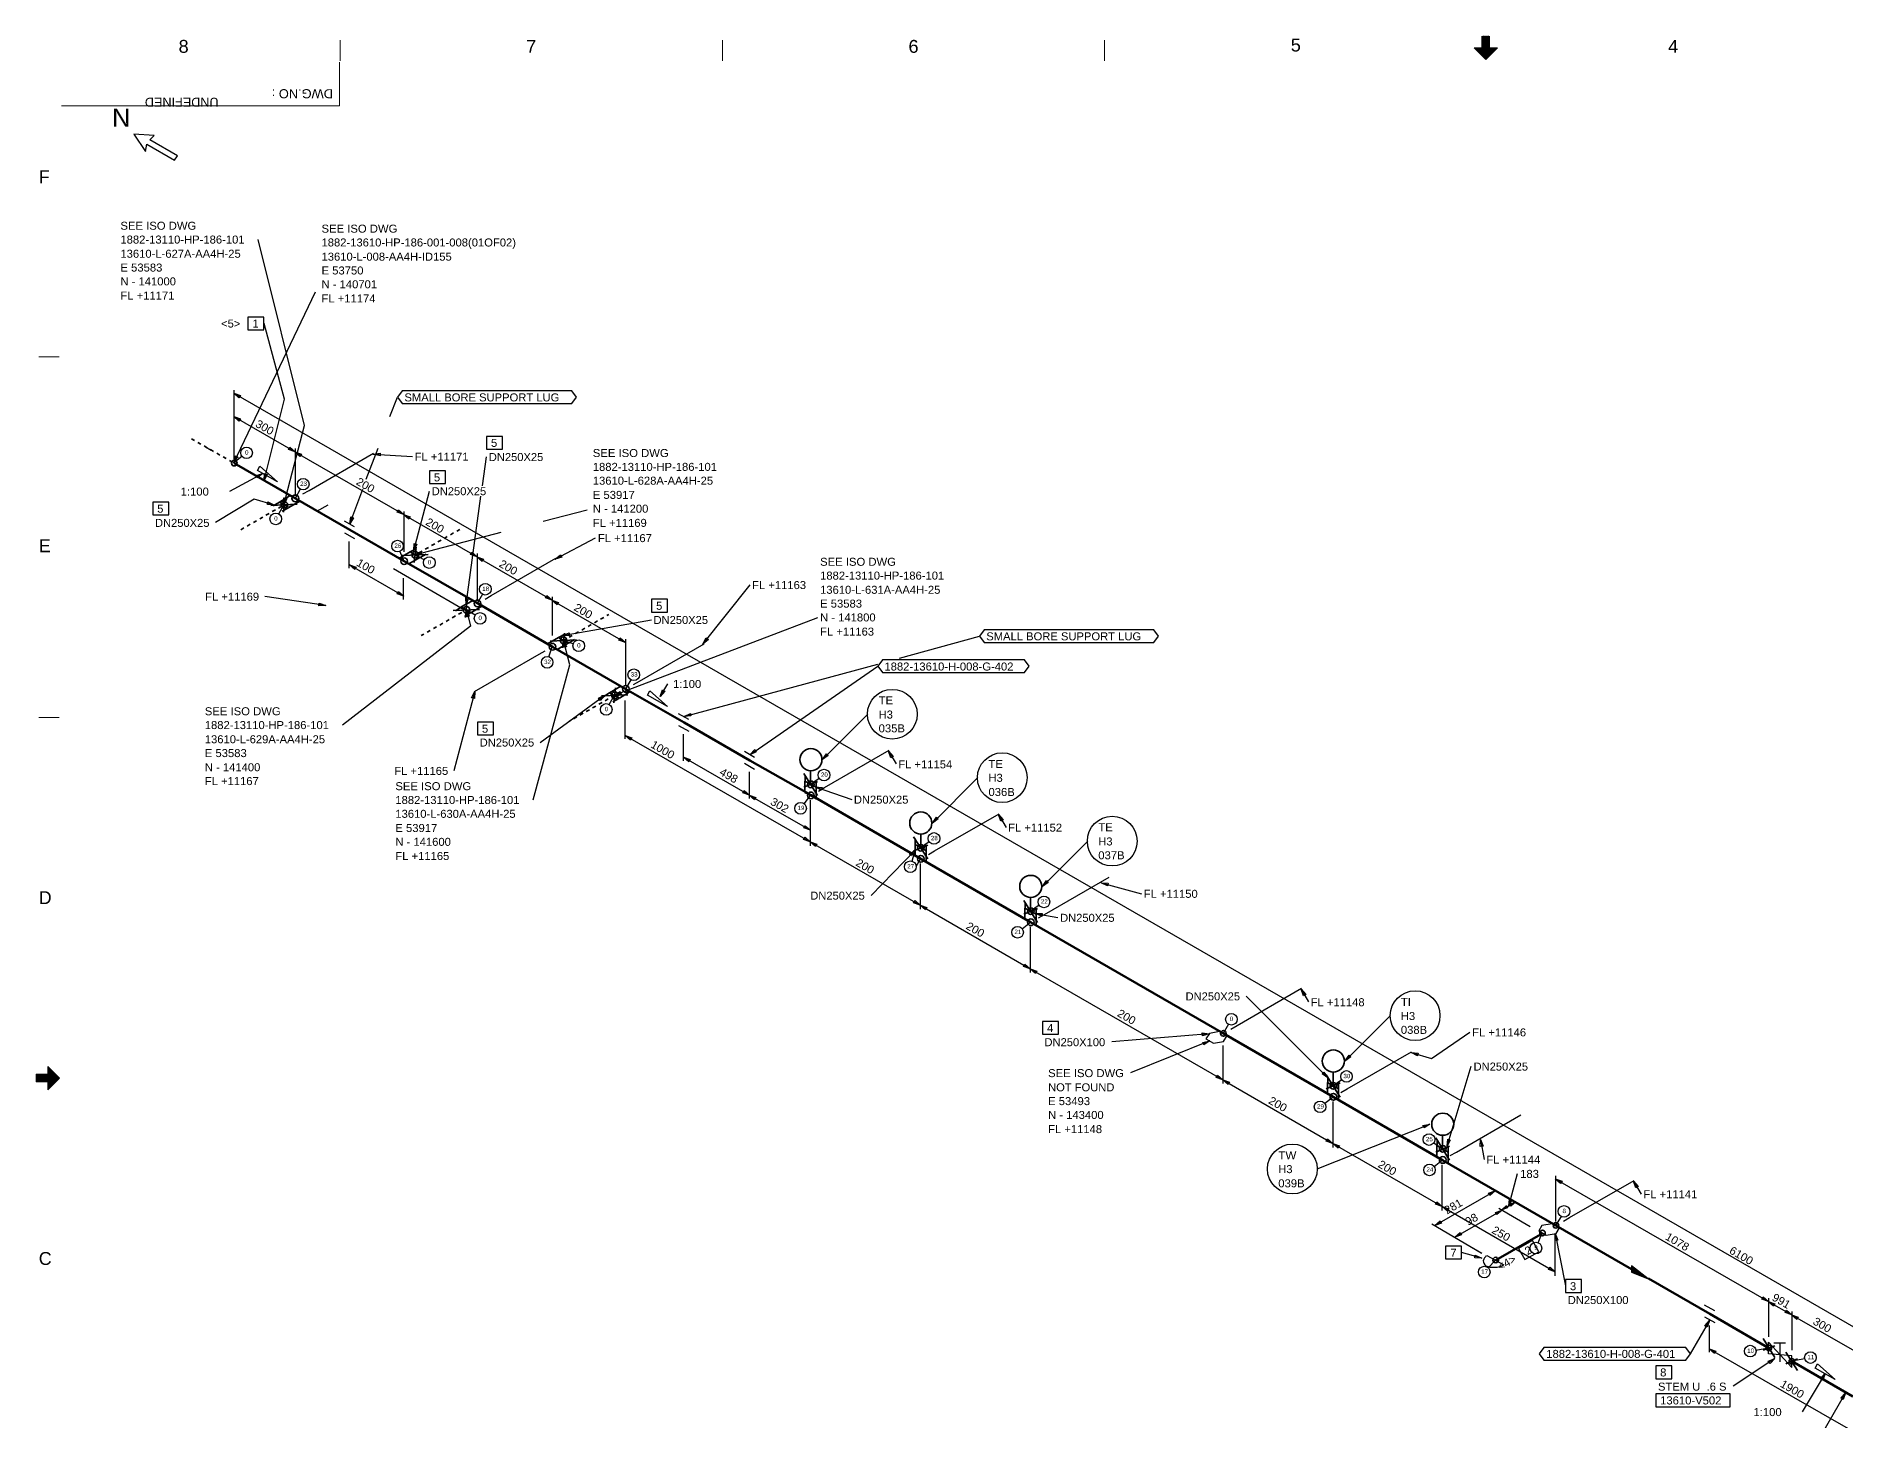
# Model space of a CAD drawing. Header units: inches. Extents: x 18 to 823, y 11 to 584.
# Drawn here: x 18.1 to 515.8, y 203.2 to 583.9 of the extents above; entities that cross this region are included whole.
import ezdxf
from ezdxf.enums import TextEntityAlignment as Align

# ---------------------------------------------------------------- set-up
doc = ezdxf.new("R2010")
doc.units = ezdxf.units.IN
doc.header["$MEASUREMENT"] = 0
for name, color, linetype in [('AD1', 7, 'Continuous'), ('AD2', 7, 'Continuous'), ('BG 0 -1', 7, 'Continuous'), ('DIMLINES', 7, 'Continuous'), ('DIMTEXT', 7, 'Continuous'), ('FITTINGS', 7, 'Continuous'), ('FRAME', 7, 'Continuous'), ('ISOTEXT', 7, 'Continuous'), ('PIPE', 7, 'Continuous'), ('WELDS', 7, 'Continuous')]:
    doc.layers.add(name, color=color, linetype=linetype)
doc.styles.add('Arial', font='arial.ttf')

msp = doc.modelspace()

# ---------------------------------------------------------------- linework, layer by layer
at = {"layer": 'A1', "color": 4, "linetype": 'Continuous', "lineweight": 30}
msp.add_line((86.44, 484.12), (80.84, 504.92), dxfattribs=at)
at = {"layer": 'AD1', "color": 4, "linetype": 'Continuous', "lineweight": 30}
for p, q in [((72.44, 485.72), (74.28, 485.08)), ((73.88, 484.44), (72.44, 485.72)), ((72.44, 479.32), (74.28, 478.68)), ((73.88, 478.04), (72.44, 479.32)), ((89.24, 469.64), (91.08, 469)), ((90.68, 468.36), (89.24, 469.64)), ((119.16, 452.36), (121, 451.72)), ((120.6, 451.08), (119.16, 452.36)), ((104.28, 438.6), (106.12, 437.96)), ((105.72, 437.32), (104.28, 438.6)), ((139.32, 440.76), (141.16, 440.12)), ((140.76, 439.48), (139.32, 440.76)), ((159.96, 428.84), (161.8, 428.2)), ((161.4, 427.56), (159.96, 428.84)), ((180.12, 391.64), (181.96, 391)), ((181.56, 390.36), (180.12, 391.64)), ((196.12, 385.64), (197.96, 385)), ((197.56, 384.36), (196.12, 385.64)), ((214.2, 375.24), (216.04, 374.6)), ((215.64, 373.96), (214.2, 375.24)), ((231, 362.36), (232.84, 361.72)), ((232.44, 361.08), (231, 362.36)), ((261.24, 345), (263.08, 344.36)), ((262.68, 343.72), (261.24, 345)), ((291.48, 327.48), (293.32, 326.84)), ((292.92, 326.2), (291.48, 327.48)), ((344.44, 296.92), (346.28, 296.28)), ((345.88, 295.64), (344.44, 296.92)), ((374.68, 279.48), (376.52, 278.84)), ((376.12, 278.2), (374.68, 279.48)), ((435.88, 269.72), (437.72, 269.08)), ((437.32, 268.44), (435.88, 269.72)), ((404.76, 262.12), (406.6, 261.48)), ((406.2, 260.84), (404.76, 262.12)), ((402.76, 256.92), (404.2, 258.2)), ((404.6, 257.56), (402.76, 256.92)), ((408.28, 253.72), (409.72, 255)), ((410.12, 254.36), (408.28, 253.72)), ((494.44, 236.04), (496.28, 235.4)), ((495.88, 234.76), (494.44, 236.04)), ((500.84, 232.36), (502.68, 231.72)), ((502.28, 231.08), (500.84, 232.36)), ((478.2, 223), (480.04, 222.36)), ((479.64, 221.72), (478.2, 223))]:
    msp.add_line(p, q, dxfattribs=at)
at = {"layer": 'AD2', "color": 4, "linetype": 'Continuous', "lineweight": 30}
for p, q in [((89.32, 469.64), (87.48, 470.28)), ((87.88, 470.92), (89.32, 469.64)), ((119.24, 452.36), (117.4, 453)), ((117.8, 453.64), (119.24, 452.36)), ((139.4, 440.76), (137.56, 441.4)), ((137.96, 442.04), (139.4, 440.76)), ((119.24, 429.96), (117.4, 430.6)), ((117.8, 431.24), (119.24, 429.96)), ((160.04, 428.84), (158.2, 429.48)), ((158.6, 430.12), (160.04, 428.84)), ((178.76, 418.52), (180.2, 417.24)), ((180.2, 417.24), (178.36, 417.88)), ((214.28, 375.24), (212.44, 375.88)), ((212.84, 376.52), (214.28, 375.24)), ((231.08, 365.56), (229.24, 366.2)), ((229.56, 363.64), (231, 362.36)), ((229.64, 366.84), (231.08, 365.56)), ((231, 362.36), (229.16, 363)), ((261.24, 345), (259.4, 345.64)), ((259.8, 346.28), (261.24, 345)), ((290.04, 328.76), (291.48, 327.48)), ((291.48, 327.48), (289.64, 328.12)), ((344.44, 296.92), (342.6, 297.56)), ((343, 298.2), (344.44, 296.92)), ((374.68, 279.48), (372.84, 280.12)), ((373.24, 280.76), (374.68, 279.48)), ((417.48, 265.8), (419.32, 266.44)), ((419.32, 266.44), (417.88, 265.16)), ((404.76, 262.12), (402.92, 262.76)), ((403.32, 263.4), (404.76, 262.12)), ((419.4, 260.52), (421.24, 261.16)), ((421.24, 261.16), (419.8, 259.88)), ((435.88, 244.12), (434.04, 244.76)), ((434.44, 245.4), (435.88, 244.12)), ((494.52, 236.04), (492.68, 236.68)), ((493.08, 237.32), (494.52, 236.04)), ((500.92, 232.36), (499.08, 233)), ((499.48, 233.64), (500.92, 232.36))]:
    msp.add_line(p, q, dxfattribs=at)
at = {"layer": 'BG 0 -1', "color": 7, "linetype": 'Continuous', "lineweight": 9}
for p, q in [((101.7, 577.17), (101.7, 582.83)), ((206.83, 577.17), (206.83, 582.83)), ((311.95, 577.17), (311.95, 582.83)), ((415.69, 580.74), (415.69, 583.92)), ((415.69, 583.88), (417.82, 581.76)), ((415.69, 583.75), (417.82, 581.63)), ((415.69, 583.63), (417.82, 581.51)), ((415.69, 583.5), (417.82, 581.38)), ((415.69, 583.38), (417.82, 581.26)), ((415.69, 583.25), (417.82, 581.13)), ((415.69, 583.13), (417.82, 581.01)), ((415.69, 583), (417.82, 580.88)), ((415.69, 582.88), (417.82, 580.76)), ((415.69, 582.75), (418.83, 579.62)), ((415.69, 582.63), (418.76, 579.56)), ((415.69, 582.5), (418.7, 579.5)), ((415.69, 582.38), (418.64, 579.44)), ((415.69, 582.25), (418.58, 579.37)), ((415.78, 583.92), (417.82, 581.88)), ((415.91, 583.92), (417.82, 582.01)), ((416.03, 583.92), (417.82, 582.13)), ((416.16, 583.92), (417.82, 582.26)), ((416.28, 583.92), (417.82, 582.38)), ((416.41, 583.92), (417.82, 582.51)), ((416.53, 583.92), (417.82, 582.63)), ((416.66, 583.92), (417.82, 582.76)), ((416.76, 577.56), (416.76, 583.22)), ((416.78, 583.92), (417.82, 582.88)), ((416.91, 583.92), (417.82, 583.01)), ((417.03, 583.92), (417.82, 583.13)), ((417.16, 583.92), (417.82, 583.26)), ((417.28, 583.92), (417.82, 583.38)), ((417.41, 583.92), (417.82, 583.51)), ((417.53, 583.92), (417.82, 583.63)), ((417.66, 583.92), (417.82, 583.76)), ((417.78, 583.92), (417.82, 583.88)), ((417.82, 580.74), (417.82, 583.92)), ((413.57, 580.74), (415.69, 580.74)), ((416.76, 577.55), (413.57, 580.74)), ((413.59, 580.74), (416.76, 577.56)), ((413.71, 580.74), (416.83, 577.62)), ((413.84, 580.74), (416.89, 577.68)), ((413.96, 580.74), (416.95, 577.75)), ((414.09, 580.74), (417.01, 577.81)), ((414.21, 580.74), (417.08, 577.87)), ((414.34, 580.74), (417.14, 577.93)), ((414.46, 580.74), (417.2, 578)), ((414.59, 580.74), (417.26, 578.06)), ((414.71, 580.74), (417.33, 578.12)), ((414.84, 580.74), (417.39, 578.18)), ((414.96, 580.74), (417.45, 578.25)), ((415.09, 580.74), (417.51, 578.31)), ((415.21, 580.74), (417.58, 578.37)), ((415.34, 580.74), (417.64, 578.44)), ((415.46, 580.74), (417.7, 578.5)), ((415.59, 580.74), (417.76, 578.56)), ((415.69, 582.13), (418.51, 579.31)), ((415.69, 582), (418.45, 579.25)), ((415.69, 581.88), (418.39, 579.19)), ((415.69, 581.75), (418.33, 579.12)), ((415.69, 581.63), (418.26, 579.06)), ((415.69, 581.5), (418.2, 579)), ((415.69, 581.38), (418.14, 578.94)), ((415.69, 581.25), (418.08, 578.87)), ((415.69, 581.13), (418.01, 578.81)), ((415.69, 581), (417.95, 578.75)), ((415.69, 580.88), (417.89, 578.69)), ((415.69, 580.75), (417.83, 578.62)), ((419.94, 580.74), (416.76, 577.55)), ((417.82, 580.74), (419.94, 580.74)), ((417.84, 580.74), (418.89, 579.69)), ((417.96, 580.74), (418.95, 579.75)), ((418.09, 580.74), (419.01, 579.81)), ((418.21, 580.74), (419.08, 579.87)), ((418.34, 580.74), (419.14, 579.94)), ((418.46, 580.74), (419.2, 580)), ((418.59, 580.74), (419.26, 580.06)), ((418.71, 580.74), (419.33, 580.12)), ((418.84, 580.74), (419.39, 580.19)), ((418.96, 580.74), (419.45, 580.25)), ((419.09, 580.74), (419.51, 580.31)), ((419.21, 580.74), (419.58, 580.37)), ((419.34, 580.74), (419.64, 580.44)), ((419.46, 580.74), (419.7, 580.5)), ((419.59, 580.74), (419.76, 580.56)), ((419.71, 580.74), (419.83, 580.62)), ((419.84, 580.74), (419.89, 580.69)), ((101.53, 564.78), (101.53, 576.75)), ((101.53, 564.78), (25.11, 564.78)), ((24.49, 495.71), (18.83, 495.71)), ((24.49, 396.57), (18.83, 396.57)), ((19.3, 296.37), (22.43, 299.5)), ((19.43, 296.37), (22.49, 299.43)), ((19.55, 296.37), (22.56, 299.37)), ((19.68, 296.37), (22.62, 299.31)), ((19.8, 296.37), (22.68, 299.25)), ((19.93, 296.37), (22.74, 299.18)), ((20.05, 296.37), (22.81, 299.12)), ((20.18, 296.37), (22.87, 299.06)), ((20.3, 296.37), (22.93, 299)), ((20.43, 296.37), (22.99, 298.93)), ((20.55, 296.37), (23.06, 298.87)), ((20.68, 296.37), (23.12, 298.81)), ((20.8, 296.37), (23.18, 298.75)), ((20.93, 296.37), (23.24, 298.68)), ((21.05, 296.37), (23.31, 298.62)), ((21.32, 300.61), (24.5, 297.43)), ((21.32, 298.49), (21.32, 300.61)), ((21.32, 300.51), (21.37, 300.56)), ((21.32, 300.39), (21.43, 300.5)), ((21.32, 300.26), (21.49, 300.43)), ((21.32, 300.14), (21.56, 300.37)), ((21.32, 300.01), (21.62, 300.31)), ((21.32, 299.89), (21.68, 300.25)), ((21.32, 299.76), (21.74, 300.18)), ((21.32, 299.63), (21.81, 300.12)), ((21.32, 299.51), (21.87, 300.06)), ((21.32, 299.38), (21.93, 300)), ((21.32, 299.26), (21.99, 299.93)), ((21.32, 299.13), (22.06, 299.87)), ((21.32, 299.01), (22.12, 299.81)), ((21.32, 298.88), (22.18, 299.75)), ((21.32, 298.76), (22.24, 299.68)), ((21.32, 298.63), (22.31, 299.62)), ((21.32, 298.51), (22.37, 299.56)), ((18.14, 296.95), (19.67, 298.49)), ((18.14, 296.83), (19.8, 298.49)), ((18.14, 296.7), (19.92, 298.49)), ((18.14, 296.58), (20.05, 298.49)), ((18.14, 296.45), (20.17, 298.49)), ((18.14, 298.49), (18.14, 296.37)), ((18.14, 298.45), (18.17, 298.49)), ((18.14, 298.33), (18.3, 298.49)), ((18.14, 298.2), (18.42, 298.49)), ((18.14, 298.08), (18.55, 298.49)), ((18.14, 297.95), (18.67, 298.49)), ((18.14, 297.83), (18.8, 298.49)), ((18.14, 297.7), (18.92, 298.49)), ((18.14, 297.58), (19.05, 298.49)), ((18.14, 297.45), (19.17, 298.49)), ((18.14, 297.33), (19.3, 298.49)), ((18.14, 297.2), (19.42, 298.49)), ((18.14, 297.08), (19.55, 298.49)), ((21.32, 298.49), (18.14, 298.49)), ((21.32, 296.37), (18.14, 296.37)), ((18.17, 296.37), (20.3, 298.49)), ((18.3, 296.37), (20.42, 298.49)), ((18.42, 296.37), (20.55, 298.49)), ((18.55, 296.37), (20.67, 298.49)), ((18.67, 296.37), (20.8, 298.49)), ((18.8, 296.37), (20.92, 298.49)), ((18.93, 296.37), (21.05, 298.49)), ((19.05, 296.37), (21.17, 298.49)), ((19.18, 296.37), (21.3, 298.49)), ((21.18, 296.37), (23.37, 298.56)), ((21.3, 296.37), (23.43, 298.5)), ((21.32, 296.26), (23.49, 298.43)), ((21.32, 296.13), (23.56, 298.37)), ((21.32, 296.01), (23.62, 298.31)), ((21.32, 295.88), (23.68, 298.25)), ((21.32, 295.76), (23.74, 298.18)), ((21.32, 295.63), (23.81, 298.12)), ((21.32, 295.51), (23.87, 298.06)), ((21.32, 295.38), (23.93, 298)), ((21.32, 295.26), (23.99, 297.93)), ((21.32, 295.13), (24.06, 297.87)), ((21.32, 295.01), (24.12, 297.81)), ((21.32, 294.88), (24.18, 297.75)), ((21.32, 294.76), (24.24, 297.68)), ((21.32, 294.63), (24.31, 297.62)), ((21.32, 294.51), (24.37, 297.56)), ((21.32, 294.38), (24.43, 297.5)), ((21.32, 294.26), (24.49, 297.43)), ((24.5, 297.43), (21.32, 294.24)), ((21.32, 294.24), (21.32, 296.37))]:
    msp.add_line(p, q, dxfattribs=at)
at = {"layer": 'DIMLINES', "color": 7, "linetype": 'Continuous', "lineweight": 30}
for p, q in [((72.52, 486.6), (72.52, 467.64)), ((74.28, 485.08), (73.88, 484.44)), ((74.28, 478.68), (73.88, 478.04)), ((64.68, 471), (66.28, 470.12)), ((87.48, 470.28), (87.88, 470.92)), ((89.32, 470.52), (89.32, 457.96)), ((91.08, 469), (90.68, 468.36)), ((93.16, 459), (110.92, 469.24)), ((91.48, 458.04), (93.16, 459)), ((95.32, 453.32), (98.44, 455.08)), ((117.4, 453), (117.8, 453.64)), ((119.24, 453.24), (119.24, 442.12)), ((121, 451.72), (120.6, 451.08)), ((104.2, 437.64), (104.2, 445)), ((113.88, 442.6), (112.28, 443.48)), ((106.12, 437.96), (105.72, 437.32)), ((137.56, 441.4), (137.96, 442.04)), ((139.4, 441.64), (139.4, 429.08)), ((141.16, 440.12), (140.76, 439.48)), ((143.24, 430.12), (161, 440.36)), ((116.36, 437.56), (135.24, 426.6)), ((119.16, 429), (119.16, 434.92)), ((117.4, 430.6), (117.8, 431.24)), ((141.56, 429.16), (143.24, 430.12)), ((158.2, 429.48), (158.6, 430.12)), ((160.04, 429.72), (160.04, 419.16)), ((161.8, 428.2), (161.4, 427.56)), ((178.36, 417.88), (178.76, 418.52)), ((180.2, 418.12), (180.2, 405.56)), ((156.36, 413.88), (138.6, 403.64)), ((158.04, 414.84), (156.36, 413.88)), ((184.04, 406.6), (201.8, 416.84)), ((182.36, 405.64), (184.04, 406.6)), ((180.12, 390.68), (180.12, 401.24)), ((181.96, 391), (181.56, 390.36)), ((196.12, 384.68), (196.12, 392.04)), ((197.96, 385), (197.56, 384.36)), ((234.92, 377.32), (252.68, 387.56)), ((214.28, 374.28), (214.28, 381.64)), ((212.44, 375.88), (212.84, 376.52)), ((216.04, 374.6), (215.64, 373.96)), ((231.08, 361.32), (231.08, 373.88)), ((233.24, 376.36), (234.92, 377.32)), ((265.16, 359.88), (282.92, 370.12)), ((229.16, 363), (229.56, 363.64)), ((229.24, 366.2), (229.64, 366.84)), ((232.84, 361.72), (232.44, 361.08)), ((263.48, 358.92), (265.16, 359.88)), ((261.32, 343.88), (261.32, 356.44)), ((295.4, 342.44), (313.16, 352.68)), ((259.4, 345.64), (259.8, 346.28)), ((263.08, 344.36), (262.68, 343.72)), ((291.56, 326.44), (291.56, 339)), ((293.72, 341.48), (295.4, 342.44)), ((289.64, 328.12), (290.04, 328.76)), ((293.32, 326.84), (292.92, 326.2)), ((348.36, 311.88), (366.12, 322.12)), ((346.68, 310.92), (348.36, 311.88)), ((344.52, 295.96), (344.52, 306.36)), ((350.12, 306.44), (351.72, 305.56)), ((378.6, 294.44), (396.36, 304.68)), ((342.6, 297.56), (343, 298.2)), ((346.28, 296.28), (345.88, 295.64)), ((376.92, 293.48), (378.6, 294.44)), ((374.76, 278.44), (374.76, 291)), ((374.76, 278.36), (374.76, 290.92)), ((408.68, 277.08), (426.44, 287.32)), ((372.84, 280.12), (373.24, 280.76)), ((376.52, 278.84), (376.12, 278.2)), ((407, 276.12), (408.68, 277.08)), ((404.76, 261), (404.76, 273.56)), ((411.32, 271.08), (412.92, 270.2)), ((423.08, 262.2), (425.48, 271.16)), ((435.96, 270.6), (435.96, 258.04)), ((437.72, 269.08), (437.32, 268.44)), ((439.8, 259.08), (457.56, 269.32)), ((417.88, 265.16), (417.48, 265.8)), ((423.08, 262.2), (423.24, 264.12)), ((423.96, 263.96), (423.08, 262.2)), ((423.24, 264.12), (423.96, 263.96)), ((402.92, 262.76), (403.32, 263.4)), ((406.6, 261.48), (406.2, 260.84)), ((419.8, 259.88), (419.4, 260.52)), ((420.36, 261.64), (429, 256.6)), ((421.16, 261.24), (424.92, 263.32)), ((421.16, 261.24), (422.44, 262.36)), ((422.76, 261.8), (421.16, 261.24)), ((422.44, 262.36), (422.76, 261.8)), ((423.32, 262.76), (424.92, 263.32)), ((423.64, 262.2), (423.32, 262.76)), ((424.92, 263.32), (423.64, 262.2)), ((438.12, 258.12), (439.8, 259.08)), ((401.88, 257.32), (415.48, 249.4)), ((404.2, 258.2), (404.6, 257.56)), ((407.48, 254.04), (415.64, 249.32)), ((409.72, 255), (410.12, 254.36)), ((435.88, 243.08), (435.88, 253.48)), ((434.04, 244.76), (434.44, 245.4)), ((492.68, 236.68), (493.08, 237.32)), ((494.52, 236.92), (494.52, 226.28)), ((496.28, 235.4), (495.88, 234.76)), ((478.28, 222.04), (478.28, 229.4)), ((499.08, 233), (499.48, 233.64)), ((500.92, 233.24), (500.92, 222.6)), ((502.68, 231.72), (502.28, 231.08)), ((480.04, 222.36), (479.64, 221.72))]:
    msp.add_line(p, q, dxfattribs=at)
at = {"layer": 'DL', "color": 4, "linetype": 'Continuous', "lineweight": 30}
for p, q in [((72.44, 485.72), (523.88, 225.56)), ((72.44, 479.32), (89.32, 469.64)), ((89.24, 469.64), (119.24, 452.36)), ((119.16, 452.36), (139.4, 440.76)), ((104.28, 438.6), (119.24, 429.96)), ((139.32, 440.76), (160.04, 428.84)), ((159.96, 428.84), (180.2, 417.24)), ((180.12, 391.64), (231, 362.36)), ((196.12, 385.64), (214.28, 375.24)), ((214.2, 375.24), (231.08, 365.56)), ((231, 362.36), (261.24, 345)), ((261.24, 345), (291.48, 327.48)), ((291.48, 327.48), (344.44, 296.92)), ((344.44, 296.92), (374.68, 279.48)), ((374.68, 279.48), (404.76, 262.12)), ((435.88, 269.72), (494.52, 236.04)), ((402.76, 256.92), (419.32, 266.44)), ((404.76, 262.12), (435.88, 244.12)), ((408.28, 253.72), (421.24, 261.16)), ((494.44, 236.04), (500.92, 232.36)), ((500.84, 232.36), (517.72, 222.68)), ((478.2, 223), (523.88, 196.76))]:
    msp.add_line(p, q, dxfattribs=at)
at = {"layer": 'FITTINGS', "color": 2, "linetype": 'Continuous', "lineweight": 35}
for p, q in [((85, 455.8), (83.3, 454.8)), ((88, 457.6), (85, 455.8)), ((85, 455.8), (87.6, 454.3)), ((87.5, 454.2), (85.8, 453.3)), ((87.6, 454.3), (90.6, 456.1)), ((89.4, 456.8), (88, 457.6)), ((90.6, 456.1), (89.4, 456.8)), ((121, 442.1), (122.7, 443)), ((117.9, 440.3), (121, 442.1)), ((119.3, 439.5), (117.9, 440.3)), ((120.6, 438.8), (119.3, 439.5)), ((123.6, 440.6), (120.6, 438.8)), ((121, 442.1), (123.6, 440.6)), ((123.7, 440.6), (125.4, 441.5)), ((138.1, 428.7), (135, 427)), ((139.4, 427.9), (138.1, 428.7)), ((135, 426.9), (133.4, 425.9)), ((135, 427), (137.7, 425.4)), ((137.6, 425.4), (135.9, 424.4)), ((137.7, 425.4), (140.7, 427.2)), ((140.7, 427.2), (139.4, 427.9)), ((158.7, 416.8), (161.8, 418.6)), ((161.8, 418.6), (163.5, 419.5)), ((161.8, 418.6), (164.4, 417)), ((160.1, 416), (158.7, 416.8)), ((161.4, 415.3), (160.1, 416)), ((164.4, 417), (161.4, 415.3)), ((164.5, 417), (166.2, 418)), ((175.8, 403.4), (174.2, 402.4)), ((178.9, 405.2), (175.8, 403.4)), ((175.8, 403.4), (178.5, 401.9)), ((178.5, 401.9), (181.5, 403.7)), ((180.2, 404.4), (178.9, 405.2)), ((181.5, 403.7), (180.2, 404.4)), ((178.4, 401.8), (176.7, 400.9)), ((229.5, 376), (229.5, 379.1)), ((229.5, 379.1), (232.6, 377.4)), ((229.6, 379), (229.6, 380.7)), ((231.1, 378.2), (231.1, 382)), ((232.6, 377.4), (232.6, 379)), ((231.1, 375.1), (229.5, 376)), ((232.6, 374.2), (231.1, 375.1)), ((232.6, 377.4), (232.6, 374.2)), ((259.8, 361.6), (259.8, 363.3)), ((261.4, 360.7), (261.4, 364.6)), ((259.8, 358.6), (259.8, 361.7)), ((259.8, 361.7), (262.9, 359.9)), ((261.4, 357.7), (259.8, 358.6)), ((262.9, 359.9), (262.9, 361.6)), ((262.9, 359.9), (262.9, 356.8)), ((262.9, 356.8), (261.4, 357.7)), ((290, 341.1), (290, 344.2)), ((290, 344.2), (293.1, 342.5)), ((290.1, 344.2), (290.1, 345.8)), ((291.6, 343.3), (291.6, 347.1)), ((293.1, 342.5), (293.1, 344.2)), ((291.6, 340.2), (290, 341.1)), ((293.1, 339.4), (291.6, 340.2)), ((293.1, 342.5), (293.1, 339.4)), ((374.8, 295.3), (374.8, 299.1)), ((373.2, 293.1), (373.2, 296.2)), ((373.2, 296.2), (376.3, 294.5)), ((373.3, 296.2), (373.3, 297.8)), ((376.3, 294.5), (376.3, 296.2)), ((376.3, 294.5), (376.3, 291.4)), ((374.8, 292.2), (373.2, 293.1)), ((376.3, 291.4), (374.8, 292.2)), ((403.3, 275.8), (403.3, 278.9)), ((403.3, 278.9), (406.4, 277.1)), ((403.4, 278.8), (403.4, 280.5)), ((404.9, 277.9), (404.9, 281.8)), ((406.4, 277.1), (406.4, 278.8)), ((404.9, 274.9), (403.3, 275.8)), ((406.4, 274), (404.9, 274.9)), ((406.4, 277.1), (406.4, 274))]:
    msp.add_line(p, q, dxfattribs=at)
at = {"layer": 'FITTINGS', "color": 2, "linetype": 'Continuous', "lineweight": 30}
for p, q in [((461.4, 242.2), (456.8, 245.8)), ((456.8, 245.8), (456.8, 244.1)), ((461.4, 242.2), (456.8, 245.7)), ((456.8, 245.7), (456.8, 244.2)), ((461, 242.5), (456.8, 245.6)), ((456.8, 245.6), (456.8, 244.2)), ((460.6, 242.7), (456.8, 245.4)), ((456.8, 245.4), (456.8, 244.4)), ((460.2, 243), (456.8, 245.4)), ((456.8, 245.4), (456.8, 244.5)), ((459.7, 243.2), (456.8, 245.3)), ((456.8, 245.3), (456.8, 244.6)), ((459.3, 243.5), (456.8, 245.1)), ((456.8, 245.1), (456.8, 244.7)), ((458.9, 243.8), (456.8, 245)), ((456.8, 245), (456.8, 244.9)), ((456.8, 244.9), (458.4, 244)), ((458.4, 244), (456.8, 244.9)), ((456.8, 244.7), (458.9, 243.8)), ((456.8, 244.6), (459.3, 243.5)), ((456.8, 244.5), (459.7, 243.2)), ((456.8, 244.4), (460.2, 243)), ((456.8, 244.2), (461, 242.5)), ((456.8, 244.2), (460.6, 242.7)), ((456.8, 244.1), (461.4, 242.2))]:
    msp.add_line(p, q, dxfattribs=at)
at = {"layer": 'FITTINGS', "color": 7, "linetype": 'Continuous', "lineweight": 35}
for centre in [(231.16, 385), (261.4, 367.56), (291.64, 350.12), (374.84, 302.12), (404.92, 284.76)]:
    msp.add_circle(centre, 3.04, dxfattribs=at)
at = {"layer": 'FRAME', "color": 2, "linetype": 'Continuous', "lineweight": 30}
for p, q in [((45, 557), (48.2, 552.2)), ((50.6, 556.6), (45, 557)), ((48.2, 552.2), (48.6, 554.2)), ((48.6, 554.2), (56.2, 549.8)), ((49.4, 555.4), (50.6, 556.6)), ((57, 551), (49.4, 555.4)), ((56.2, 549.8), (57, 551)), ((79, 464.52), (79.64, 465.72)), ((84.52, 461.4), (79, 464.52)), ((79.64, 465.72), (84.52, 461.4)), ((186.2, 402.76), (186.84, 403.96)), ((186.84, 403.96), (191.72, 399.64)), ((191.72, 399.64), (186.2, 402.76)), ((507.32, 217.64), (507.96, 218.84)), ((512.84, 214.52), (507.32, 217.64)), ((507.96, 218.84), (512.84, 214.52))]:
    msp.add_line(p, q, dxfattribs=at)
at = {"layer": 'ISOTEXT', "color": 7, "linetype": 'Continuous', "lineweight": 30}
for p, q in [((91.96, 476.84), (79.16, 528.04)), ((72.44, 466.6), (94.92, 513.64)), ((80.84, 461.72), (86.44, 484.12)), ((115.4, 479.32), (117.48, 484.68)), ((118.76, 486.44), (117.48, 484.68)), ((117.48, 484.68), (118.76, 482.92)), ((165.4, 486.44), (118.76, 486.44)), ((118.76, 482.92), (165.4, 482.92)), ((166.68, 484.68), (165.4, 486.44)), ((165.4, 482.92), (166.68, 484.68)), ((86.2, 455.08), (91.96, 476.84)), ((146.36, 473.88), (141.96, 473.88)), ((141.96, 473.88), (141.96, 470.36)), ((146.36, 470.36), (146.36, 473.88)), ((72.44, 466.6), (72.92, 468.52)), ((72.52, 466.52), (73.56, 468.44)), ((72.92, 468.52), (73.64, 468.12)), ((108.92, 462.12), (112.2, 470.68)), ((110.76, 469), (112.68, 469.24)), ((112.68, 468.52), (110.76, 469)), ((110.76, 469), (121.64, 468.36)), ((112.68, 469.24), (112.68, 468.52)), ((140.84, 460.28), (141.96, 468.28)), ((141.96, 470.36), (146.36, 470.36)), ((80.44, 463.72), (71.32, 458.76)), ((78.6, 463.16), (80.44, 463.72)), ((78.92, 462.44), (78.6, 463.16)), ((80.44, 463.72), (78.92, 462.44)), ((80.84, 461.72), (80.92, 463.64)), ((81.64, 463.48), (80.84, 461.72)), ((80.92, 463.64), (81.64, 463.48)), ((130.68, 464.44), (126.28, 464.44)), ((126.28, 464.44), (126.28, 460.92)), ((130.68, 460.92), (130.68, 464.44)), ((104.36, 449.8), (107.96, 459.4)), ((121.96, 442.52), (126.28, 458.84)), ((126.28, 460.92), (130.68, 460.92)), ((54.6, 455.8), (50.2, 455.8)), ((50.2, 455.8), (50.2, 452.28)), ((54.6, 452.28), (54.6, 455.8)), ((78.04, 456.6), (67.48, 450.2)), ((83.64, 455), (78.04, 456.6)), ((81.72, 455.16), (81.88, 455.88)), ((83.64, 455), (81.72, 455.16)), ((81.88, 455.88), (83.64, 455)), ((86.2, 455.08), (86.28, 457)), ((87.08, 456.84), (86.2, 455.08)), ((86.28, 457), (87.08, 456.84)), ((136.36, 427.64), (140.44, 457.4)), ((157.56, 450.6), (169.64, 453.72)), ((50.2, 452.28), (54.6, 452.28)), ((104.36, 449.8), (104.68, 451.72)), ((105.4, 451.48), (104.36, 449.8)), ((104.68, 451.72), (105.4, 451.48)), ((121.96, 442.52), (122.04, 444.44)), ((122.84, 444.28), (121.96, 442.52)), ((122.04, 444.44), (122.84, 444.28)), ((122.2, 441.32), (145.96, 447.56)), ((160.84, 440.12), (171.96, 445.96)), ((122.2, 441.32), (123.96, 442.2)), ((124.12, 441.4), (122.2, 441.32)), ((123.96, 442.2), (124.12, 441.4)), ((160.84, 440.12), (162.36, 441.32)), ((162.68, 440.68), (160.84, 440.12)), ((162.36, 441.32), (162.68, 440.68)), ((201.48, 416.76), (214.44, 433.08)), ((97.8, 427.4), (81, 429.88)), ((95.88, 427.32), (95.96, 428.04)), ((95.96, 428.04), (97.8, 427.4)), ((136.36, 427.64), (136.28, 429.56)), ((136.28, 429.56), (137, 429.48)), ((137, 429.48), (136.36, 427.64)), ((191.72, 429.08), (187.32, 429.08)), ((187.32, 429.08), (187.32, 425.56)), ((191.72, 425.56), (191.72, 429.08)), ((97.8, 427.4), (95.88, 427.32)), ((136.44, 426.2), (137.56, 421.72)), ((136.44, 426.2), (137.24, 424.44)), ((136.52, 424.28), (136.44, 426.2)), ((137.24, 424.44), (136.52, 424.28)), ((162.84, 419.16), (187.32, 423.48)), ((177.08, 402.68), (233.08, 424.12)), ((187.32, 425.56), (191.72, 425.56)), ((137.56, 421.72), (102.36, 394.52)), ((162.84, 419.16), (164.68, 419.88)), ((164.76, 419.08), (162.84, 419.16)), ((164.68, 419.88), (164.76, 419.08)), ((201.48, 416.76), (202.36, 418.52)), ((203, 418.04), (201.48, 416.76)), ((202.36, 418.52), (203, 418.04)), ((255.56, 412.92), (277.56, 418.92)), ((278.84, 420.68), (277.56, 418.92)), ((277.56, 418.92), (278.84, 417.16)), ((325.48, 420.68), (278.84, 420.68)), ((326.76, 418.92), (325.48, 420.68)), ((325.48, 417.16), (326.76, 418.92)), ((163.16, 417.8), (163.96, 416.04)), ((163.24, 415.88), (163.16, 417.8)), ((164.84, 411.08), (163.16, 417.8)), ((163.96, 416.04), (163.24, 415.88)), ((278.84, 417.16), (325.48, 417.16)), ((154.76, 373.96), (164.84, 411.08)), ((196.28, 396.84), (249.56, 411.24)), ((214.36, 386.36), (249.56, 410.68)), ((250.84, 412.44), (249.56, 410.68)), ((249.56, 410.68), (250.84, 408.92)), ((289.88, 412.44), (250.84, 412.44)), ((250.84, 408.92), (289.88, 408.92)), ((291.16, 410.68), (289.88, 412.44)), ((289.88, 408.92), (291.16, 410.68)), ((138.76, 403.72), (133, 381.96)), ((137.88, 401.96), (138.76, 403.72)), ((138.76, 403.72), (138.68, 401.8)), ((177.08, 402.68), (178.76, 403.72)), ((178.76, 403.72), (179, 403)), ((189.72, 402.36), (191.8, 405.88)), ((189.72, 402.36), (190.36, 404.2)), ((191, 403.8), (189.72, 402.36)), ((190.36, 404.2), (191, 403.8)), ((138.68, 401.8), (137.88, 401.96)), ((156.76, 389.72), (174.52, 402.68)), ((172.76, 401.88), (174.52, 402.68)), ((173.24, 401.24), (172.76, 401.88)), ((174.52, 402.68), (173.24, 401.24)), ((179, 403), (177.08, 402.68)), ((143.88, 395.32), (139.48, 395.32)), ((139.48, 395.32), (139.48, 391.8)), ((143.88, 391.8), (143.88, 395.32)), ((196.28, 396.84), (198.04, 397.72)), ((198.2, 397), (196.28, 396.84)), ((198.04, 397.72), (198.2, 397)), ((234.36, 385), (246.84, 397.48)), ((139.48, 391.8), (143.88, 391.8)), ((214.36, 386.36), (215.72, 387.8)), ((216.12, 387.16), (214.36, 386.36)), ((215.72, 387.8), (216.12, 387.16)), ((234.36, 385), (235.48, 386.6)), ((235.96, 386.12), (234.36, 385)), ((235.48, 386.6), (235.96, 386.12)), ((252.52, 387.32), (254.6, 383.8)), ((252.52, 387.32), (253.8, 385.88)), ((253.16, 385.48), (252.52, 387.32)), ((253.8, 385.88), (253.16, 385.48)), ((264.6, 367.56), (277.08, 380.04)), ((232.36, 377.56), (242.44, 374.04)), ((232.36, 377.56), (234.28, 377.32)), ((234.04, 376.6), (232.36, 377.56)), ((234.28, 377.32), (234.04, 376.6)), ((264.6, 367.56), (265.72, 369.16)), ((266.2, 368.68), (264.6, 367.56)), ((265.72, 369.16), (266.2, 368.68)), ((282.76, 369.88), (284.84, 366.36)), ((282.76, 369.88), (284.04, 368.44)), ((283.4, 368.04), (282.76, 369.88)), ((284.04, 368.44), (283.4, 368.04)), ((247.72, 347.64), (259.88, 360.12)), ((258.28, 359), (259.88, 360.12)), ((258.84, 358.52), (258.28, 359)), ((294.84, 350.12), (307.32, 362.6)), ((260.12, 355.64), (261.32, 357.72)), ((294.84, 350.12), (295.96, 351.72)), ((296.44, 351.24), (294.84, 350.12)), ((295.96, 351.72), (296.44, 351.24)), ((311, 351.16), (322.12, 348.12)), ((311, 351.16), (312.92, 351)), ((312.76, 350.28), (311, 351.16)), ((312.92, 351), (312.76, 350.28)), ((292.84, 342.68), (299.08, 341.56)), ((292.84, 342.68), (294.76, 342.68)), ((294.68, 341.96), (292.84, 342.68)), ((294.76, 342.68), (294.68, 341.96)), ((373.32, 297.48), (350.84, 319.96)), ((365.96, 321.88), (368.04, 318.36)), ((365.96, 321.88), (367.24, 320.44)), ((366.6, 320.04), (365.96, 321.88)), ((367.24, 320.44), (366.6, 320.04)), ((378.04, 302.12), (390.52, 314.6)), ((299.24, 313), (294.84, 313)), ((294.84, 313), (294.84, 309.48)), ((294.84, 309.48), (299.24, 309.48)), ((299.24, 309.48), (299.24, 313)), ((340.68, 309.64), (313.96, 307.4)), ((338.84, 309.08), (338.76, 309.88)), ((338.76, 309.88), (340.68, 309.64)), ((340.68, 309.64), (338.84, 309.08)), ((401.8, 302.84), (412.36, 310.04)), ((340.84, 307.64), (319.08, 298.84)), ((338.92, 307.24), (340.84, 307.64)), ((339.24, 306.6), (338.92, 307.24)), ((340.84, 307.64), (339.24, 306.6)), ((378.04, 302.12), (379.16, 303.72)), ((379.16, 303.72), (379.64, 303.24)), ((396.2, 304.44), (401.8, 302.84)), ((396.2, 304.44), (398.12, 304.28)), ((397.96, 303.56), (396.2, 304.44)), ((398.12, 304.28), (397.96, 303.56)), ((371.72, 298.6), (372.2, 299.08)), ((373.32, 297.48), (371.72, 298.6)), ((372.2, 299.08), (373.32, 297.48)), ((379.64, 303.24), (378.04, 302.12)), ((406.12, 278.68), (412.76, 300.68)), ((370.36, 272.44), (401.4, 284.76)), ((399.48, 284.44), (401.4, 284.76)), ((399.8, 283.72), (399.48, 284.44)), ((401.4, 284.76), (399.8, 283.72)), ((406.12, 278.68), (406.28, 280.6)), ((407, 280.36), (406.12, 278.68)), ((406.28, 280.6), (407, 280.36)), ((415.24, 278.6), (415.32, 280.52)), ((416.04, 278.68), (415.24, 278.6)), ((415.32, 280.52), (416.28, 275.08)), ((415.32, 280.52), (416.04, 278.68)), ((457.4, 269.08), (459.48, 265.56)), ((457.4, 269.08), (458.68, 267.64)), ((458.04, 267.24), (457.4, 269.08)), ((458.68, 267.64), (458.04, 267.24)), ((435.88, 254.68), (438.68, 240.28)), ((435.88, 254.68), (436.6, 252.84)), ((435.88, 252.76), (435.88, 254.68)), ((410.12, 251.24), (405.72, 251.24)), ((405.72, 251.24), (405.72, 247.72)), ((415.64, 247.88), (410.04, 249.48)), ((410.12, 247.72), (410.12, 251.24)), ((436.6, 252.84), (435.88, 252.76)), ((405.72, 247.72), (410.12, 247.72)), ((413.72, 248.04), (413.88, 248.76)), ((415.64, 247.88), (413.72, 248.04)), ((413.88, 248.76), (415.64, 247.88)), ((443.08, 242.04), (438.68, 242.04)), ((438.68, 242.04), (438.68, 238.52)), ((443.08, 238.52), (443.08, 242.04)), ((438.68, 238.52), (443.08, 238.52)), ((478.28, 230.76), (473, 221.64)), ((477, 229.32), (478.28, 230.76)), ((477.64, 228.92), (477, 229.32)), ((478.28, 230.76), (477.64, 228.92)), ((432.76, 223.4), (431.48, 221.64)), ((431.48, 221.64), (432.76, 219.88)), ((471.8, 223.4), (432.76, 223.4)), ((432.76, 219.88), (471.8, 219.88)), ((473.08, 221.64), (471.8, 223.4)), ((471.8, 219.88), (473.08, 221.64)), ((496.28, 220.36), (484.76, 212.68)), ((494.44, 219.64), (496.28, 220.36)), ((494.92, 219), (494.44, 219.64)), ((496.28, 220.36), (494.92, 219)), ((467.88, 218.28), (463.48, 218.28)), ((463.48, 218.28), (463.48, 214.76)), ((463.48, 214.76), (467.88, 214.76)), ((467.88, 214.76), (467.88, 218.28)), ((510.04, 216.2), (503.8, 205.64)), ((508.76, 214.76), (510.04, 216.2)), ((509.4, 214.36), (508.76, 214.76)), ((510.04, 216.2), (509.4, 214.36)), ((483.96, 210.6), (463.48, 210.6)), ((463.48, 210.6), (463.48, 207.08)), ((483.96, 207.08), (483.96, 210.6)), ((515.64, 210.92), (509.08, 199.4)), ((514.36, 209.48), (515.64, 210.92)), ((515, 209.08), (514.36, 209.48)), ((515.64, 210.92), (515, 209.08)), ((463.48, 207.08), (483.96, 207.08))]:
    msp.add_line(p, q, dxfattribs=at)
at = {"layer": 'ISOTEXT', "color": 2, "linetype": 'Continuous', "lineweight": 30}
for centre in [(253.56, 397.48), (283.8, 380.04), (314.04, 362.6), (397.32, 314.6), (363.56, 272.44)]:
    msp.add_circle(centre, 6.84, dxfattribs=at)
at = {"layer": 'ITNO', "color": 1, "linetype": 'Continuous', "lineweight": 30}
for p, q in [((80.76, 506.68), (76.36, 506.68)), ((76.36, 506.68), (76.36, 503.16)), ((76.36, 503.16), (80.76, 503.16)), ((80.76, 503.16), (80.76, 506.68)), ((429.56, 252.75), (425.75, 250.56)), ((425.75, 250.56), (427.5, 247.51)), ((427.5, 247.51), (431.31, 249.7)), ((431.31, 249.7), (429.56, 252.75))]:
    msp.add_line(p, q, dxfattribs=at)
at = {"layer": 'PIPE', "color": 3, "linetype": 'Continuous', "lineweight": 35}
for p, q in [((61.7, 472.74), (60.84, 473.24)), ((63.44, 471.75), (62.57, 472.24)), ((65.17, 470.75), (64.31, 471.25)), ((66.91, 469.76), (66.04, 470.25)), ((68.65, 468.76), (67.78, 469.26)), ((70.38, 467.77), (69.51, 468.27)), ((72.12, 466.78), (71.25, 467.27)), ((83.93, 453.69), (83.06, 453.19)), ((85.67, 454.68), (84.8, 454.18)), ((75.25, 448.72), (74.39, 448.22)), ((76.99, 449.71), (76.12, 449.21)), ((78.72, 450.7), (77.86, 450.21)), ((80.46, 451.7), (79.59, 451.2)), ((82.2, 452.69), (81.33, 452.2)), ((133.8, 447.83), (134.66, 448.32)), ((125.12, 442.86), (125.99, 443.35)), ((126.86, 443.85), (127.72, 444.35)), ((128.59, 444.85), (129.46, 445.34)), ((130.33, 445.84), (131.19, 446.33)), ((132.06, 446.83), (132.93, 447.33)), ((122.4, 441.3), (122.52, 441.37)), ((123.38, 441.86), (124.25, 442.36)), ((131.69, 423.51), (130.83, 423.01)), ((133.43, 424.5), (132.56, 424)), ((135.17, 425.49), (134.3, 425)), ((136.4, 426.2), (136.03, 425.99)), ((171.63, 422.63), (172.5, 423.12)), ((173.36, 423.62), (174.23, 424.12)), ((175.1, 424.61), (175.6, 424.9)), ((124.75, 419.53), (124, 419.1)), ((126.49, 420.52), (125.62, 420.03)), ((128.22, 421.52), (127.36, 421.02)), ((129.96, 422.51), (129.09, 422.01)), ((163.2, 417.8), (163.82, 418.15)), ((164.69, 418.65), (165.55, 419.15)), ((166.42, 419.64), (167.29, 420.14)), ((168.16, 420.64), (169.02, 421.13)), ((169.89, 421.63), (170.76, 422.13)), ((170.26, 398.73), (169.39, 398.23)), ((171.99, 399.72), (171.12, 399.22)), ((173.73, 400.71), (172.86, 400.21)), ((175.46, 401.71), (174.6, 401.21)), ((177.2, 402.7), (176.33, 402.2)), ((165.05, 395.74), (164.8, 395.6)), ((166.79, 396.74), (165.92, 396.24)), ((168.52, 397.73), (167.65, 397.23))]:
    msp.add_line(p, q, dxfattribs=at)
at = {"layer": 'PIPE', "color": 3, "linetype": 'Continuous', "lineweight": 50}
for p, q in [((89.4, 456.8), (72.6, 466.5)), ((104.4, 448.2), (89.4, 456.8)), ((119.3, 439.6), (104.4, 448.2)), ((139.5, 428), (119.3, 439.6)), ((160.1, 416), (139.5, 428)), ((180.3, 404.4), (160.1, 416)), ((196.3, 395.2), (180.3, 404.4)), ((214.4, 384.8), (196.3, 395.2)), ((231.2, 375.2), (214.4, 384.8)), ((261.4, 357.7), (231.2, 375.2)), ((291.6, 340.3), (261.4, 357.7)), ((344.6, 309.7), (291.6, 340.3)), ((374.8, 292.3), (344.6, 309.7)), ((404.9, 274.9), (374.8, 292.3)), ((436, 256.9), (404.9, 274.9)), ((432.4, 254.8), (419.5, 247.4)), ((456.8, 244.9), (436, 256.9)), ((478.4, 232.6), (461.5, 242.3)), ((494.6, 223.2), (478.4, 232.6)), ((517.7, 209.9), (500.9, 219.6))]:
    msp.add_line(p, q, dxfattribs=at)
at = {"layer": 'WDC', "color": 4, "linetype": 'Continuous', "lineweight": 30}
for centre in [(75.99, 469.36), (228.33, 371.6), (258.52, 355.56), (288, 337.53), (371.2, 289.53), (401.28, 272.17), (489.48, 222.36), (506.04, 220.6)]:
    msp.add_circle(centre, 1.6, dxfattribs=at)
at = {"layer": 'WDC', "color": 1, "linetype": 'Continuous', "lineweight": 30}
for centre in [(91.56, 460.74), (84.01, 451.19), (117.49, 443.71), (126.24, 439.18), (141.64, 431.86), (140.19, 423.84), (158.65, 411.76), (167.32, 416.31), (182.47, 408.33), (174.89, 398.79), (234.78, 380.76), (265.02, 363.32), (295.26, 345.88), (346.8, 313.6), (378.46, 297.88), (401.15, 280.54), (438.27, 260.78), (430.54, 250.69), (416.34, 244.1)]:
    msp.add_circle(centre, 1.6, dxfattribs=at)
at = {"layer": 'WELDS', "color": 7, "linetype": 'Continuous', "lineweight": 35}
for p, q in [((89.9, 455.2), (82.7, 454.9)), ((86.6, 457.1), (86.1, 453)), ((122.1, 439.2), (122.6, 443.4)), ((118.7, 441.1), (125.9, 441.4)), ((136.6, 428.2), (136.2, 424.1)), ((140, 426.3), (132.8, 426)), ((162.9, 415.7), (163.4, 419.8)), ((159.5, 417.6), (166.7, 417.9)), ((177.4, 404.7), (177, 400.6)), ((180.8, 402.8), (173.6, 402.5)), ((233, 375.1), (229.2, 381.2)), ((229.2, 377.4), (233, 379)), ((263.3, 357.7), (259.4, 363.8)), ((259.4, 359.9), (263.3, 361.5)), ((293.5, 340.2), (289.7, 346.3)), ((289.7, 342.5), (293.5, 344.1)), ((376.7, 292.2), (372.9, 298.3)), ((372.9, 294.5), (376.7, 296.1)), ((406.8, 274.9), (403, 281)), ((403, 277.1), (406.8, 278.7)), ((496.2, 220.6), (493, 225.8)), ((496.2, 223.8), (493, 222.6)), ((502.5, 217), (499.3, 222.1)), ((502.5, 220.2), (499.3, 218.9))]:
    msp.add_line(p, q, dxfattribs=at)
at = {"layer": 'WELDS', "color": 7, "linetype": 'Continuous', "lineweight": 25}
for p, q in [((105.7, 449), (102.9, 450.6)), ((102.9, 447.4), (105.7, 445.8)), ((197.6, 396), (194.8, 397.6)), ((194.8, 394.4), (197.6, 392.8)), ((215.7, 385.6), (212.9, 387.2)), ((212.9, 384), (215.7, 382.4)), ((340.8, 309.7), (339.8, 308.2)), ((343.5, 310.2), (340.8, 309.7)), ((344.6, 309.7), (343.5, 310.2)), ((345.6, 309.1), (344.6, 309.7)), ((344.6, 307.5), (345.6, 309.1)), ((339.8, 308.2), (341.9, 307)), ((341.9, 307), (344.6, 307.5)), ((432.2, 256.9), (431.3, 255.4)), ((431.3, 255.4), (433.4, 254.2)), ((435, 257.4), (432.2, 256.9)), ((433.4, 254.2), (436.1, 254.7)), ((436, 256.9), (435, 257.4)), ((437, 256.3), (436, 256.9)), ((436.1, 254.7), (437, 256.3)), ((416.2, 247.6), (416, 247.2)), ((416, 247.2), (416.1, 246.8)), ((416.1, 246.8), (416.2, 246.5)), ((416.4, 248), (416.2, 247.6)), ((416.2, 246.5), (416.5, 246.1)), ((416.7, 248.3), (416.4, 248)), ((416.5, 246.1), (416.8, 245.8)), ((417.2, 248.6), (416.6, 248.4)), ((416.8, 245.8), (417.4, 245.6)), ((417.2, 248.6), (421.7, 246.1)), ((417.4, 245.6), (417.9, 245.4)), ((417.9, 245.4), (418.6, 245.4)), ((418.6, 245.4), (419.3, 245.4)), ((419.3, 245.4), (419.9, 245.4)), ((419.9, 245.4), (420.6, 245.6)), ((420.6, 245.6), (421.2, 245.8)), ((421.2, 245.8), (421.7, 246.1)), ((479.7, 233.4), (476.9, 235)), ((476.9, 231.8), (479.7, 230.2)), ((494.5, 221.6), (494.5, 224.8)), ((494.5, 224.8), (500.9, 217.9)), ((496, 224.6), (499.2, 224.6)), ((497.7, 219.4), (497.7, 224.6)), ((500.9, 221.1), (494.5, 221.6)), ((500.9, 219.5), (500.9, 221.1)), ((500.9, 217.9), (500.9, 219.5))]:
    msp.add_line(p, q, dxfattribs=at)
at = {"layer": 'WELDS', "color": 7, "linetype": 'Continuous', "lineweight": 35}
for centre, radius in [((72.6, 466.52), 0.76), ((72.6, 466.52), 0.76), ((86.36, 455.08), 0.92), ((86.36, 455.08), 0.92), ((89.4, 456.84), 0.92), ((89.4, 456.84), 0.92), ((119.32, 439.56), 0.92), ((119.32, 439.56), 0.92), ((122.36, 441.32), 0.92), ((122.36, 441.32), 0.92), ((139.48, 427.96), 0.92), ((139.48, 427.96), 0.92), ((136.44, 426.2), 0.92), ((136.44, 426.2), 0.92), ((163.16, 417.8), 0.92), ((163.16, 417.8), 0.92), ((160.12, 416.04), 0.92), ((160.12, 416.04), 0.92), ((177.24, 402.68), 0.92), ((177.24, 402.68), 0.92), ((180.28, 404.44), 0.92), ((180.28, 404.44), 0.92), ((231.16, 378.2), 0.92), ((231.16, 378.2), 0.92), ((231.16, 375.16), 0.92), ((231.16, 375.16), 0.92), ((261.4, 360.76), 0.92), ((261.4, 360.76), 0.92), ((261.4, 357.72), 0.92), ((261.4, 357.72), 0.92), ((291.64, 343.32), 0.92), ((291.64, 343.32), 0.92), ((291.64, 340.28), 0.92), ((291.64, 340.28), 0.92), ((344.6, 309.72), 0.76), ((344.6, 309.72), 0.76), ((374.84, 295.32), 0.92), ((374.84, 295.32), 0.92), ((374.84, 292.28), 0.92), ((374.84, 292.28), 0.92), ((404.92, 277.96), 0.92), ((404.92, 277.96), 0.92), ((404.92, 274.92), 0.92), ((404.92, 274.92), 0.92), ((432.36, 254.84), 0.76), ((432.36, 254.84), 0.76), ((436.04, 256.92), 0.76), ((436.04, 256.92), 0.76), ((419.48, 247.4), 0.76), ((419.48, 247.4), 0.76), ((494.6, 223.24), 0.76), ((494.6, 223.24), 0.76), ((500.92, 219.56), 0.76), ((500.92, 219.56), 0.76)]:
    msp.add_circle(centre, radius, dxfattribs=at)
at = {"layer": 'WL', "color": 7}
for p, q in [((74.73, 468.38), (72.44, 466.6)), ((229.31, 372.86), (231.08, 375.16)), ((258.98, 357.09), (259.88, 360.12)), ((289.26, 338.51), (291.56, 340.28)), ((372.46, 290.51), (374.76, 292.28)), ((402.54, 273.15), (404.84, 274.92)), ((491.06, 222.64), (494.52, 223.24)), ((504.47, 220.28), (500.92, 219.56))]:
    msp.add_line(p, q, dxfattribs=at)
at = {"layer": 'WL1', "color": 7}
for p, q in [((90.77, 459.35), (89.32, 456.84)), ((84.82, 452.58), (86.28, 455.08)), ((118.11, 442.23), (119.24, 439.56)), ((124.83, 439.94), (122.28, 441.32)), ((140.85, 430.47), (139.4, 427.96)), ((138.83, 424.68), (136.36, 426.2)), ((159.14, 413.28), (160.04, 416.04)), ((165.82, 416.84), (163.08, 417.8)), ((181.66, 406.94), (180.2, 404.44)), ((175.7, 400.18), (177.16, 402.68)), ((233.47, 379.85), (231.08, 378.2)), ((263.71, 362.41), (261.32, 360.76)), ((293.95, 344.97), (291.56, 343.32)), ((345.99, 312.22), (344.52, 309.72)), ((377.15, 296.97), (374.76, 295.32)), ((402.46, 279.62), (404.84, 277.96)), ((437.45, 259.41), (435.96, 256.92)), ((431.16, 252.17), (432.28, 254.84)), ((417.43, 245.27), (419.4, 247.4))]:
    msp.add_line(p, q, dxfattribs=at)

# ---------------------------------------------------------------- texts
at = {"layer": 'BG 0 -1', "color": 7, "style": 'Arial', "width": 1.008516}
for s, p in [('8', (58.68, 581.12)), ('7', (154.26, 581.12)), ('6', (259.39, 581.12)), ('5', (364.51, 581.46)), ('4', (468.28, 581.12))]:
    msp.add_text(s, height=3.54, dxfattribs=at).set_placement(p, align=Align.MIDDLE)
at = {"layer": 'BG 0 -1', "color": 4, "style": 'Arial', "width": 1.010263}
msp.add_text('DWG.NO : ', height=2.5, rotation=180, dxfattribs=at).set_placement((99.75, 568.1), align=Align.MIDDLE_LEFT)
at = {"layer": 'BG 0 -1', "color": 7, "style": 'Arial'}
for s, width, p in [('F', 0.993934, (18.84, 543.5)), ('E', 1.004063, (18.84, 442.02)), ('D', 0.992063, (18.84, 345.28)), ('C', 0.992063, (18.84, 246.06))]:
    msp.add_text(s, height=3.54, dxfattribs=dict(at, width=width)).set_placement(p)
at = {"layer": 'CP', "color": 4, "style": 'Arial', "width": 1.008516}
for s, rotation, p in [('100', 329.9918, (105.98, 438.49)), ('498', 330.2008, (205.81, 380.96)), ('281', 29.8937, (406.11, 259.91)), ('98', 29.8623, (411.89, 256.8)), ('991', 330.4077, (495.24, 236.47))]:
    msp.add_text(s, height=2.2, rotation=rotation, dxfattribs=at).set_placement(p)
at = {"layer": 'DIMTEXT', "color": 2, "style": 'Arial', "width": 1.008516}
for s, p in [('300', (78.2, 476.7)), ('200', (105.9, 460.8)), ('200', (125, 449.7)), ('200', (145.2, 438.2)), ('200', (165.8, 426.2)), ('1000', (186.9, 388.5)), ('302', (219.8, 372.8)), ('200', (243.3, 356)), ('200', (273.6, 338.6)), ('200', (315.2, 314.6)), ('200', (356.8, 290.6)), ('200', (386.9, 273.1)), ('250', (418.2, 255)), ('1078', (465.9, 253.2)), ('6100', (483.5, 249.4)), ('300', (506.5, 229.9)), ('1900', (497.5, 212.7))]:
    msp.add_text(s, height=2.2, rotation=330, dxfattribs=at).set_placement(p)
msp.add_text('183', height=2.2, dxfattribs=at).set_placement((426.2, 270))
at = {"layer": 'FRAME', "color": 2, "style": 'Arial', "width": 0.992063}
msp.add_text('N', height=5, dxfattribs=at).set_placement((39, 559))
at = {"layer": 'FRAME', "color": 2, "style": 'Arial', "width": 0.995787}
msp.add_text('UNDEFINED', height=2.5, rotation=180, dxfattribs=at).set_placement((68.3, 567))
at = {"layer": 'ISOTEXT', "color": 2, "style": 'Arial'}
for s, width, p in [('SEE ISO DWG', 1.00983, (41.3, 530.7)), ('1882-13110-HP-186-101', 1.003951, (41.3, 526.9)), ('SEE ISO DWG', 1.00983, (96.6, 529.9)), ('1882-13610-HP-186-001-008(01OF02)', 1.003206, (96.6, 526.1)), ('13610-L-627A-AA4H-25', 1.003255, (41.3, 523)), ('13610-L-008-AA4H-ID155', 1.002891, (96.6, 522.2)), ('E 53583', 1.007719, (41.3, 519.2)), ('N - 141000', 1.004313, (41.3, 515.4)), ('E 53750', 1.007719, (96.6, 518.4)), ('FL +11171', 1.004042, (41.3, 511.5)), ('N - 140701', 1.004313, (96.6, 514.6)), ('FL +11174', 1.004042, (96.6, 510.7)), ('SMALL BORE SUPPORT LUG', 1.0017, (119.4, 483.5)), ('5', 1.008516, (143.2, 471)), ('FL +11171', 1.004042, (122.2, 467.2)), ('DN250X25', 0.996682, (142.6, 467.1)), ('SEE ISO DWG', 1.00983, (171.2, 468.2)), ('5', 1.008516, (127.5, 461.5)), ('13610-L-628A-AA4H-25', 1.003255, (171.2, 460.6)), ('1882-13110-HP-186-101', 1.003951, (171.2, 464.4)), (' 1:100', 1.008516, (57, 457.6)), ('DN250X25', 0.996682, (126.9, 457.7)), ('E 53917', 1.007719, (171.2, 456.7)), ('5', 1.008516, (51.4, 452.9)), ('N - 141200', 1.004313, (171.2, 452.9)), ('DN250X25', 0.996682, (50.8, 449)), ('FL +11169', 1.004042, (171.2, 449)), ('FL +11167', 1.004042, (172.6, 444.8)), ('SEE ISO DWG', 1.00983, (233.7, 438.3)), ('FL +11163', 1.004042, (215, 431.9)), ('1882-13110-HP-186-101', 1.003951, (233.7, 434.5)), ('FL +11169', 1.004042, (64.6, 428.7)), ('5', 1.008516, (188.6, 426.2)), ('13610-L-631A-AA4H-25', 1.003255, (233.7, 430.6)), ('E 53583', 1.007719, (233.7, 426.8)), ('DN250X25', 0.996682, (187.9, 422.3)), ('N - 141800', 1.004313, (233.7, 423)), ('FL +11163', 1.004042, (233.7, 419.1)), ('SMALL BORE SUPPORT LUG', 1.0017, (279.4, 417.8)), ('1882-13610-H-008-G-402', 1.003095, (251.4, 409.5)), (' 1:100', 1.008516, (192.4, 404.7)), ('SEE ISO DWG', 1.00983, (64.5, 397.2)), ('TE', 1.011406, (249.8, 400.2)), ('H3', 0.99922, (249.8, 396.3)), ('1882-13110-HP-186-101', 1.003951, (64.5, 393.4)), ('5', 1.008516, (140.7, 392.4)), ('035B', 1.007244, (249.8, 392.5)), ('13610-L-629A-AA4H-25', 1.003255, (64.5, 389.5)), ('DN250X25', 0.996682, (140.1, 388.6)), ('E 53583', 1.007719, (64.5, 385.7)), ('N - 141400', 1.004313, (64.5, 381.8)), ('FL +11154', 1.004042, (255.2, 382.6)), ('TE', 1.011406, (280, 382.7)), ('FL +11167', 1.004042, (64.5, 378)), ('FL +11165', 1.004042, (116.6, 380.8)), ('SEE ISO DWG', 1.00983, (116.9, 376.6)), ('H3', 0.99922, (280, 378.9)), ('1882-13110-HP-186-101', 1.003951, (116.9, 372.8)), ('DN250X25', 0.996682, (243, 372.9)), ('036B', 1.007244, (280, 375)), ('13610-L-630A-AA4H-25', 1.003255, (116.9, 369)), ('E 53917', 1.007719, (116.9, 365.1)), ('N - 141600', 1.004313, (116.9, 361.3)), ('FL +11152', 1.004042, (285.4, 365.2)), ('TE', 1.011406, (310.2, 365.3)), ('H3', 0.99922, (310.2, 361.4)), ('FL +11165', 1.004042, (116.9, 357.4)), ('037B', 1.007244, (310.2, 357.6)), ('DN250X25', 0.996682, (231, 346.5)), ('FL +11150', 1.004042, (322.7, 347)), ('DN250X25', 0.996682, (299.7, 340.4)), ('DN250X25', 0.996682, (334.2, 318.8)), ('FL +11148', 1.004042, (368.6, 317.2)), ('TI', 1.016011, (393.4, 317.3)), ('H3', 0.99922, (393.4, 313.4)), ('4', 1.008516, (296.1, 310.1)), ('038B', 1.007244, (393.4, 309.6)), ('FL +11146', 1.004042, (413, 308.9)), ('DN250X100', 0.99789, (295.4, 306.2)), ('SEE ISO DWG', 1.00983, (296.4, 297.7)), ('DN250X25', 0.996682, (413.4, 299.5)), ('NOT FOUND', 0.998145, (296.4, 293.8)), ('E 53493', 1.007719, (296.4, 290)), ('N - 143400', 1.004313, (296.4, 286.2)), ('FL +11148', 1.004042, (296.4, 282.3)), ('TW', 1.041395, (359.7, 275.1)), ('FL +11144', 1.004042, (416.9, 273.9)), ('039B', 1.007244, (359.7, 267.4)), ('H3', 0.99922, (359.7, 271.3)), ('FL +11141', 1.004042, (460.1, 264.4)), ('7', 1.008516, (407, 248.3)), ('3', 1.008516, (439.9, 239.1)), ('DN250X100', 0.99789, (439.3, 235.3)), ('1882-13610-H-008-G-401', 1.003095, (433.4, 220.5)), ('8', 1.008516, (464.7, 215.4)), ('STEM U  .6 S', 1.003776, (464.1, 211.5)), ('13610-V502', 1.006335, (464.7, 207.7)), (' 1:100', 1.008516, (489.5, 204.5))]:
    msp.add_text(s, height=2.2, dxfattribs=dict(at, width=width)).set_placement(p)
at = {"layer": 'ITNO', "color": 1, "style": 'Arial'}
for s, width, p in [('<5>', 0.993892, (69, 503.8)), ('1', 1.008516, (77.6, 503.8))]:
    msp.add_text(s, height=2.2, dxfattribs=dict(at, width=width)).set_placement(p)
for s, width, p in [('2', 1.008516, (428.25, 248.68)), ('<4>', 0.993892, (420.79, 244.4))]:
    msp.add_text(s, height=2.2, rotation=29.8405, dxfattribs=dict(at, width=width)).set_placement(p)
at = {"layer": 'WDT', "color": 2, "style": 'Arial', "width": 1.008516}
for s, p in [('0', (75.57, 468.88)), ('23', (90.72, 460.26)), ('0', (83.59, 450.71)), ('26', (116.65, 443.23)), ('0', (125.82, 438.7)), ('18', (140.8, 431.38)), ('0', (139.77, 423.36)), ('0', (166.9, 415.83)), ('32', (157.81, 411.28)), ('33', (181.63, 407.85)), ('0', (174.47, 398.31)), ('20', (233.94, 380.28)), ('19', (227.49, 371.12)), ('28', (264.18, 362.84)), ('27', (257.68, 355.08)), ('22', (294.42, 345.4)), ('21', (287.16, 337.05)), ('0', (346.38, 313.12)), ('30', (377.62, 297.4)), ('29', (370.36, 289.05)), ('25', (400.31, 280.06)), ('24', (400.44, 271.69)), ('8', (437.85, 260.3)), ('9', (430.12, 250.21)), ('17', (415.5, 243.62)), ('10', (488.64, 221.88)), ('11', (505.2, 220.12))]:
    msp.add_text(s, height=1.2, dxfattribs=at).set_placement(p)

doc.saveas('drawing.dxf')
